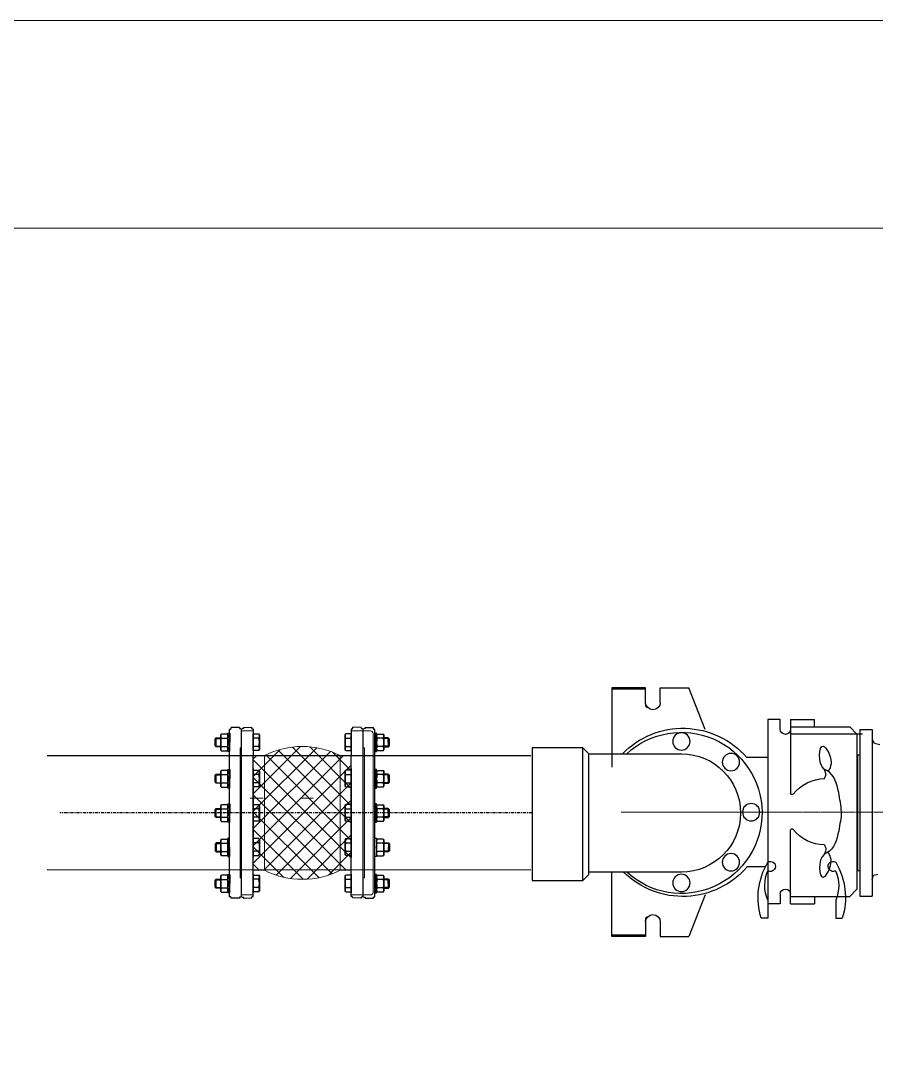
# Model space of a CAD drawing. Header units: millimetres. Extents: x -294625 to 2136527, y -251383 to 128331.
# Drawn here: x 2086315 to 2087139, y -30845 to -29851 of the extents above; entities that cross this region are included whole.
import ezdxf

# ---------------------------------------------------------------- set-up
doc = ezdxf.new("R2010")
doc.units = ezdxf.units.MM
doc.linetypes.add('CENTER', pattern=[3, 1.5, -0.5, 0.5, -0.5])
doc.linetypes.add('CONTINOUS', pattern=[0])
for name, color, linetype, lineweight in [('0-4', 250, 'Continuous', 5), ('01. CẤP NƯỚC LẠNH', 5, 'Continuous', 9), ('ICE-BP', 4, 'Continuous', 25), ('ICE-CENTER', 8, 'CENTER', 0), ('N2-PK-TB', 2, 'Continuous', 20), ('N4-OTHER1', 143, 'CONTINOUS', 15)]:
    doc.layers.add(name, color=color, linetype=linetype, lineweight=lineweight)
doc.layers.add('H-N-FITTING-35', color=2, linetype='Continuous')
doc.layers.add('ICE-CEN', color=8, linetype='CENTER')

# ---------------------------------------------------------------- blocks, each defined once
blk = doc.blocks.new('N-HOGGAMUA')
at = {"layer": 'N2-PK-TB'}
for points in [[(-316.6666666658712, -316.6666666670744), (316.6666666674428, -316.6666666670744), (316.6666666674428, 316.6666666662591), (-316.6666666658712, 316.6666666662591)], [(-249.9999999991851, -250.0000000004079), (250.0000000007567, -250.0000000004079), (250.0000000007567, 249.9999999995921), (-249.9999999992433, 249.9999999995921)]]:
    blk.add_lwpolyline(points, close=True, dxfattribs=at)
blk = doc.blocks.new('WPP')
at = {"layer": 'H-N-FITTING-35', "ltscale": 1000}
for p, q in [((137896.8782443639, -19577.26748959237, 5.101671538996662), (137898.4921038086, -19570.81205181396, 5.101671538996662)), ((138088.9275182732, -19567.58433292322, 5.101671538996662), (138090.5413777179, -19575.65363014633, 5.101671538996662)), ((137988.868232707, -19578.88134903627, 5.101671538996662), (137866.2149149163, -19578.8813490373, 5.101671538996662)), ((137866.2149149163, -19597.17175607625, 5.101671538996662), (137866.2149149163, -19578.8813490373, 5.101671538996662)), ((137890.4228065854, -19578.88134903708, 5.101671538996662), (137896.8782443639, -19577.26748959237, 5.101671538996662)), ((138111.521550498, -19578.88134903536, 5.101671538996662), (137988.868232707, -19578.88134903627, 5.101671538996662)), ((138090.5413777179, -19575.65363014633, 5.101671538996662), (138096.9968154964, -19578.8813490355, 5.101671538996662)), ((138111.521550498, -19597.17175607434, 5.101671538996662), (138111.521550498, -19578.88134903536, 5.101671538996662)), ((137876.263270942, -19601.47948257087, 5.101671538996662), (137865.504207978, -19611.8719649517, 5.101671538996662)), ((137988.868232707, -19597.17175607529, 5.101671538996662), (137866.2149149163, -19597.17175607625, 5.101671538996662)), ((138104.3554057812, -19601.47948256909, 5.101671538996662), (137876.263270942, -19601.47948257087, 5.101671538996662)), ((137903.8716352908, -19597.17175607597, 5.101671538996662), (137902.7957289943, -19597.17175607597, 5.101671538996662)), ((137903.8716352908, -19600.39947496518, 5.101671538996662), (137903.8716352908, -19597.17175607597, 5.101671538996662)), ((138073.8648301237, -19600.39947496387, 5.101671538996662), (137903.8716352908, -19600.39947496518, 5.101671538996662)), ((138111.521550498, -19597.17175607434, 5.101671538996662), (137988.868232707, -19597.17175607529, 5.101671538996662)), ((138073.8648301237, -19600.39947496387, 5.101671538996662), (138073.8648301237, -19597.17175607462, 5.101671538996662)), ((138074.9407364202, -19597.17175607462, 5.101671538996662), (138073.8648301237, -19597.17175607462, 5.101671538996662)), ((138104.3554057812, -19601.47948256909, 5.101671538996662), (138115.1144687454, -19611.87196494979, 5.101671538996662)), ((138104.8933589302, -19699.04440863681, 5.101671538996662), (138104.8933589293, -19593.27506370803, 5.101671538996662)), ((137865.5042079785, -19699.04440863858, 5.101671538996662), (137865.504207978, -19611.8719649517, 5.101671538996662)), ((138115.1144687461, -19699.04440863663, 5.101671538996662), (138115.1144687454, -19611.87196494979, 5.101671538996662)), ((137833.4701422413, -19632.67666385806, 5.101671538996662), (137833.4701422413, -19622.98222342605, 5.101671538996662)), ((137860.2974302864, -19632.67666385783, 5.101671538996662), (137833.4701422413, -19632.67666385806, 5.101671538996662)), ((137854.7451450145, -19699.04440863871, 5.101671538996662), (137854.7451450143, -19663.88204776289, 5.101671538996662)), ((137865.5042079785, -19663.8820477628, 5.101671538996662), (137854.7451450143, -19663.88204776289, 5.101671538996662)), ((138115.1144687459, -19663.88204776081, 5.101671538996662), (138125.8735317099, -19663.88204776072, 5.101671538996662)), ((138125.8735317104, -19699.04440863663, 5.101671538996662), (138125.8735317099, -19663.88204776072, 5.101671538996662)), ((137854.7451450145, -19699.04440863871, 5.101671538996662), (137963.0880681686, -19699.04440863786, 5.101671538996662)), ((138125.8735317104, -19699.04440863663, 5.101671538996662), (138017.5306085562, -19699.04440863749, 5.101671538996662)), ((137854.7451450147, -19714.44964369417, 5.101671538996662), (137854.745145015, -19732.60365795021, 5.101671538996662)), ((137868.7636200231, -19714.44964369411, 5.101671538996662), (137854.7451450147, -19714.44964369417, 5.101671538996662)), ((138111.8550567017, -19714.44964369222, 5.101671538996662), (138125.8735317104, -19714.44964369209, 5.101671538996662)), ((138125.8735317104, -19714.44964369209, 5.101671538996662), (138125.8735317104, -19732.60365794813, 5.101671538996662)), ((137860.2974302871, -19732.63646025938, 5.101671538996662), (137833.470142242, -19732.6364602596, 5.101671538996662)), ((137833.470142242, -19732.6364602596, 5.101671538996662), (137833.470142242, -19742.33090069157, 5.101671538996662)), ((138125.8735317104, -19732.60365794813, 5.101671538996662), (137854.745145015, -19732.60365795021, 5.101671538996662)), ((137867.8900383522, -19824.61452372225, 5.101671538996662), (137806.674869258, -19848.78224829961, 5.101671538996662)), ((138111.4602864941, -19824.61452372225, 5.101671538996662), (138172.6754555884, -19848.78224829961, 5.101671538996662)), ((137806.6748692582, -19890.89679818391, 5.101671538996662), (137806.674869258, -19848.78224829961, 5.101671538996662)), ((138172.6754555879, -19890.89679818391, 5.101671538996662), (138172.6754555884, -19848.78224829961, 5.101671538996662)), ((137828.1929951864, -19890.89679818381, 5.101671538996662), (137806.6748692582, -19890.89679818391, 5.101671538996662)), ((138151.1573296599, -19890.89679818381, 5.101671538996662), (138172.6754555879, -19890.89679818391, 5.101671538996662)), ((137806.6748692584, -19912.41492411209, 5.101671538996662), (137806.6748692589, -19962.09057880922, 5.101671538996662)), ((137828.1929951867, -19912.41492411199, 5.101671538996662), (137806.6748692584, -19912.41492411209, 5.101671538996662)), ((137808.4811742709, -19912.41492411209, 5.101671538996662), (137808.4811742711, -19962.09057880918, 5.101671538996662)), ((137829.9993001989, -19912.4149241119, 5.101671538996662), (137808.4811742709, -19912.41492411209, 5.101671538996662)), ((138149.3510246472, -19912.4149241119, 5.101671538996662), (138170.8691505757, -19912.41492411209, 5.101671538996662)), ((138151.1573296597, -19912.41492411199, 5.101671538996662), (138172.6754555879, -19912.41492411209, 5.101671538996662)), ((138170.8691505757, -19912.41492411209, 5.101671538996662), (138170.8691505753, -19962.09057880918, 5.101671538996662)), ((138172.6754555879, -19912.41492411209, 5.101671538996662), (138172.6754555875, -19962.09057880922, 5.101671538996662)), ((137806.6748692589, -19962.09057880922, 5.101671538996662), (137901.5030146344, -19962.09057880854, 5.101671538996662)), ((137808.4811742711, -19962.09057880918, 5.101671538996662), (137901.5030146344, -19962.09057880849, 5.101671538996662)), ((138170.8691505753, -19962.09057880918, 5.101671538996662), (138055.876644141, -19962.09057880827, 5.101671538996662)), ((138172.6754555875, -19962.09057880922, 5.101671538996662), (138075.612105544, -19962.09057880849, 5.101671538996662))]:
    blk.add_line(p, q, dxfattribs=at)
at = {"layer": 'H-N-FITTING-35', "ltscale": 1000, "elevation": 5.101671538995792}
for points in [[(137909.374536148, -19736.16575060251), (137909.374536148, -19763.71527233835)], [(138069.9757886983, -19732.60365794858), (138069.9757886983, -19763.71527233835)]]:
    blk.add_lwpolyline(points, dxfattribs=at)
at = {"layer": 'H-N-FITTING-35', "ltscale": 1000}
for centre in [(137989.6751624232, -19757.13304738411, 5.101671538996662), (137916.0371838799, -19786.84874105311, 5.101671538996662), (138063.3131409665, -19786.84874105311, 5.101671538996662), (137885.6154023509, -19859.76447954289, 5.101671538996662), (138093.7349224952, -19859.76447954289, 5.101671538996662)]:
    blk.add_circle(centre, 12.76562754309999, dxfattribs=at)
for centre, radius, start, end in [((137863.7331286313, -19720.73319406158, 5.101671538996662), 102.3283958900079, 59.3760068051856, 107.2021429008898), ((137881.6629324439, -19682.4047505295, 5.101671538996662), 54.1236296501386, 66.19523729751435, 113.2506128030971), ((137909.7470485244, -19636.51406109851, 5.101671538996662), 7.217094262054405, 149.8175367236602, 250.3002245007299), ((137910.1466898972, -19636.83525899399, 5.101671538996662), 7.066042897435682, 246.3683216880373, 36.05293138991403), ((138001.5928047278, -19647.81008382834, 5.101671538996662), 60.23174088852212, 181.2989311507004, 231.8861729917996), ((137979.0258719958, -19647.81008382852, 5.101671538996662), 60.23174088852212, 308.113827018379, 358.7010688492995), ((137868.7636200231, -19706.74702616633, 5.101671538996662), 7.702617527724527, 270, 90), ((137963.0880681686, -19696.89259604507, 5.101671538996662), 2.151812592822337, 270, 51.8861729917997), ((138017.5306085562, -19696.89259604466, 5.101671538996662), 2.151812592822337, 128.113827018379, 270), ((138111.8550567017, -19706.74702616451, 5.101671538996662), 7.702617527724527, 90, 270), ((137909.7470485251, -19728.79906301771, 5.101671538996662), 7.217094262054405, 109.6997754992701, 210.1824632763398), ((137910.1466898981, -19728.47786512223, 5.101671538996662), 7.066042897435682, 323.947068610086, 113.6316783119626), ((137863.7331286306, -19644.57993005562, 5.101671538996662), 102.3283958900079, 252.7978570991405, 300.6239931948144), ((137881.6629324439, -19682.90837358712, 5.101671538996662), 54.1236296501386, 246.7493871969029, 293.8047627024856), ((137988.5576796732, -19859.76447954289, 5.101671538996662), 118.6006671621937, 89.46013800716291, 222.775952313052), ((137988.5576796732, -19859.76447954289, 5.101671538996662), 118.6006671621937, 317.2238775557592, 89.46013800716291), ((137989.4061858577, -19857.71087513753, 5.101671538996662), 123.8007845188589, 130.2748624531986, 224.7620520992884), ((137989.4061858577, -19857.71087513753, 5.101671538996662), 123.8007845188589, 314.1331150621268, 49.39802250413911), ((137828.1929951867, -19901.65586114784, 5.101671538996662), 10.75906296411169, 270, 90), ((138151.1573296599, -19901.65586114784, 5.101671538996662), 10.75906296411169, 90, 270), ((137829.9993001989, -19901.65586114784, 5.101671538996662), 10.75906296411169, 270, 304.8512962602958), ((138149.3510246475, -19901.65586114784, 5.101671538996662), 10.75906296411169, 235.1487037397042, 270)]:
    blk.add_arc(centre, radius, start, end, dxfattribs=at)
for points in [[(137990.309338362, -19624.04665093347, 5.101671538996662), (137961.9724429788, -19628.35341297096, 5.101671538996662), (137929.7808656683, -19645.66914004587, 5.101671538996662), (137927.53394239, -19649.89072364122, 5.101671538996662), (137893.7877209515, -19650.961871718, 5.101671538996662), (137901.8557570218, -19643.9515692742, 5.101671538996662), (137925.6367394407, -19641.06717053235, 5.101671538996662), (137930.8318170346, -19643.78004556231, 5.101671538996662)], [(137990.309338362, -19624.04665093347, 5.101671538996662), (138018.6462337449, -19628.35341297059, 5.101671538996662), (138050.8378110554, -19645.66914004488, 5.101671538996662), (138053.0847343341, -19649.89072364023, 5.101671538996662), (138086.8309557722, -19650.9618717165, 5.101671538996662), (138078.7629197021, -19643.95156927285, 5.101671538996662), (138054.9819372832, -19641.06717053127, 5.101671538996662), (138049.7868596893, -19643.78004556139, 5.101671538996662)], [(137941.3765414467, -19649.1754580955, 5.101671538996662), (137936.5019413561, -19647.37854302171, 5.101671538996662), (137927.53394239, -19649.89072364122, 5.101671538996662)], [(138039.2421352773, -19649.17545809473, 5.101671538996662), (138044.1167353678, -19647.37854302088, 5.101671538996662), (138053.0847343341, -19649.89072364023, 5.101671538996662)]]:
    blk.add_spline(points, degree=3, dxfattribs=at)
at = {"layer": 'ICE-BP', "ltscale": 1000}
for p, q in [((137901.5030146337, -19859.76913900491, 5.101671538996662), (137901.5030146346, -19995.95842550977, 5.101671538996662)), ((138075.6121055442, -19995.95842550864, 5.101671538996662), (138075.6121055433, -19859.56036376228, 5.101671538996662)), ((137889.0327874392, -20004.84315494281, 5.101671538998995), (137897.9175168725, -19995.95842550977, 5.101671538998995)), ((137897.9175168725, -19995.95842550977, 5.101671538998995), (138075.6121055442, -19995.95842550864, 5.101671538998995)), ((138075.6121055442, -19995.95842550864, 5.101671538998995), (138084.4968349778, -20004.84315494154, 5.101671538998995)), ((137889.0327874392, -20004.84315494281, 5.101671538998995), (138084.4968349778, -20004.84315494154, 5.101671538998995)), ((137889.0327874394, -20079.47488218531, 5.101671538998995), (137889.0327874392, -20004.84315494281, 5.101671538998995)), ((138084.4968349778, -20004.84315494154, 5.101671538998995), (138084.4968349782, -20079.47488218409, 5.101671538998995)), ((138084.4968349782, -20079.47488218409, 5.101671538998995), (137889.0327874394, -20079.47488218531, 5.101671538998995)), ((137904.5575600856, -20081.31103877045, 5.101671538998651), (137904.5860417234, -20793.38504935915, 5.101671538970926)), ((138072.5575600856, -20081.31103877045, 5.101671538998651), (138072.5860437867, -20793.41022166381, 5.101671538970924))]:
    blk.add_line(p, q, dxfattribs=at)
blk.add_arc((137988.5576796732, -19859.76447954289, 5.101671538996662), 87.05466516408475, 0.1343406795807276, 180.0030666644117, dxfattribs=at)
at = {"layer": 'ICE-CEN', "ltscale": 3}
blk.add_line((137988.5575600883, -20079.47488218467, 5.101671538996317), (137988.6346818327, -20774.6518731673, 5.101671538993015), dxfattribs=at)
at = {"layer": 'ICE-CENTER', "color": 8}
blk.add_line((137989.6751624232, -19948.32940109535, 5.101671538996662), (137989.6751624232, -18678.53364438631, 5.101671538996662), dxfattribs=at)
blk = doc.blocks.new('ExpSin8')
h = blk.add_hatch()
h.set_pattern_fill('ANSI37', color=8, scale=198, angle=-1.272221872585407e-14, style=0)
h.set_pattern_definition([(44.99999999999999, (2.640000000001227, -165), (-17.50089283436705, 17.50089283436706), []), (135, (2.640000000001227, -165), (-17.50089283436706, -17.50089283436705), [])])
h.paths.add_polyline_path([(201.1600000000017, 115.3335341203565, 0.2403685120750965), (48.84000000000106, 115.3335341203565), (48.84000000000014, -115.3335341203565, 0.2403685120750964), (201.1600000000008, -115.3335341203565)])
h.paths.add_polyline_path([(26.39999999999963, -115.3335341203565), (48.84000000000015, -115.3335341203565), (48.84000000000106, 115.3335341203565), (26.40000000000056, 115.3335341203565)])
h.paths.add_polyline_path([(201.1600000000016, 115.3335341203565), (201.1600000000007, -115.3335341203565), (223.6000000000003, -115.3335341203565), (223.6000000000012, 115.3335341203565)])
for points in [[(2.640000000001227, -165), (26.40000000000054, -165), (26.40000000000056, 165), (2.640000000001247, 165)], [(247.3600000000015, -165), (223.6000000000013, -165), (223.6000000000013, 165), (247.3600000000015, 165)], [(2.640000000001245, 131), (9.175158733904648e-13, 131), (-8.021171617536571e-15, -131), (2.640000000000319, -131)], [(247.3600000000015, 131), (250.0000000000009, 131), (250, -131), (247.3600000000006, -131)]]:
    blk.add_lwpolyline(points, close=True)
at = {"color": 8}
for points in [[(26.40000000000055, 115.3335341203565), (48.84000000000106, 115.3335341203565), (48.84000000000014, -115.3335341203565), (26.39999999999963, -115.3335341203565)], [(223.6000000000013, 115.3335341203565), (201.1600000000017, 115.3335341203565), (201.1600000000008, -115.3335341203565), (223.6000000000004, -115.3335341203565)]]:
    blk.add_lwpolyline(points, close=True, dxfattribs=at)
for centre, start, end in [((125.0000000000009, -33.9366456874268), 62.96860828674399, 117.031391713256), ((125, 33.93664568742678), 242.968608286744, 297.031391713256)]:
    blk.add_arc(centre, 167.5766456874225, start, end)
blk = doc.blocks.new('NUT')
at = {"linetype": 'Continuous'}
for p, q in [((-14.70091237503925, 12.07607484380605), (-13.10062706212034, 13)), ((-14.70091237503925, 0.9239251561939454), (-13.10062706212034, 0)), ((-7.50555349946535, 1.106895198335224), (-7.505553499465123, 11.89310480166478)), ((7.505553499465123, 1.106895198335224), (7.505553499465123, 11.89310480166478)), ((14.70091237503925, 12.07607484380605), (13.10062706212034, 13)), ((14.70091237503925, 0.9239251561939454), (13.10062706212034, 0))]:
    blk.add_line(p, q, dxfattribs=at)
blk.add_lwpolyline([(-16.5, 16), (-16.5, 13), (16.5, 13), (16.5, 16)], close=True)
for points in [[(-15, 1.106895198335224), (-15, 11.89310480166478)], [(-13.10062706212034, 13), (13.10062706212034, 13)], [(-13.10062706212034, 0), (13.10062706212034, 0)], [(13.10062706212034, 0), (-13.10062706212011, 0)], [(15, 11.89310480166478), (15, 1.106895198335224)]]:
    blk.add_lwpolyline(points, dxfattribs=at)
for centre, radius, start, end in [((-11.25277674973267, 6.103728749386619), 6.896271250613385, 57.08669084495057, 122.9133091550494), ((-11.25277674973267, 6.896271250613381), 6.896271250613385, 237.0866908449506, 302.9133091550494), ((0, -13), 26, 73.22134511903967, 106.7786548809604), ((0, 26), 26, 253.2213451190396, 286.7786548809603), ((11.25277674973267, 6.103728749386619), 6.896271250613385, 57.08669084495057, 122.9133091550494), ((11.25277674973267, 6.896271250613381), 6.896271250613385, 237.0866908449506, 302.9133091550494)]:
    blk.add_arc(centre, radius, start, end, dxfattribs=at)

msp = doc.modelspace()

# ---------------------------------------------------------------- linework, layer by layer
at = {"layer": '0-4'}
for p, q in [((2086548.495203256, -30600.55665619491, -0.491480150642982), (2086535.851525095, -30600.55665619491, -0.491480150642982)), ((2086596.812363136, -30600.55665619491, -0.491480150642982), (2086584.168684975, -30600.55665619491, -0.491480150642982))]:
    msp.add_line(p, q, dxfattribs=at)
at = {"layer": '01. CẤP NƯỚC LẠNH', "elevation": -0.491480150642982}
msp.add_lwpolyline([(2086644.822551761, -30693.61115982832), (2086644.822551761, -30535.55585102277), (2086652.006883892, -30535.55585101602, -0.414213562373095), (2086654.401661321, -30537.95062842179), (2086654.401661369, -30691.2163824102, -0.414213562373095), (2086652.00688412, -30693.61115982087)], format="xyb", close=True, dxfattribs=at)
at = {"layer": 'H-N-FITTING-35', "ltscale": 1000}
for p, q in [((2086539.022156772, -30537.60111648758), (2086538.978046078, -30555.37971394841)), ((2086544.4481907, -30538.58383519464), (2086544.943812026, -30539.4472165092)), ((2086544.943812026, -30539.4472165092), (2086544.908789132, -30553.56302105618)), ((2086544.908789132, -30553.56302105618), (2086544.943812026, -30539.4472165092)), ((2086627.973622399, -30538.58383519464), (2086627.478001073, -30539.4472165092)), ((2086627.478001073, -30539.4472165092), (2086627.513023968, -30553.56302105618)), ((2086627.513023968, -30553.56302105618), (2086627.478001073, -30539.4472165092)), ((2086633.399656327, -30537.60111648758), (2086633.443767021, -30555.37971394841)), ((2086544.319933326, -30550.54722146346), (2086538.990068844, -30550.5339974722)), ((2086544.339998488, -30542.46005695529), (2086539.010134006, -30542.44683296379)), ((2086628.081814611, -30542.46005695529), (2086633.411679093, -30542.44683296379)), ((2086628.101879773, -30550.54722146346), (2086633.431744255, -30550.5339974722)), ((2086544.408889643, -30554.42393237195), (2086544.908789132, -30553.56302105618)), ((2086628.012923456, -30554.42393237195), (2086627.513023968, -30553.56302105618)), ((2086539.022156772, -30572.64328861568), (2086538.978046078, -30590.42188607651)), ((2086539.000101425, -30571.70358177397, -0.7140397586749911), (2086539.000101425, -30657.46187530953, -0.7140397586749911)), ((2086544.339998488, -30577.50222908339), (2086539.010134006, -30577.48900509189)), ((2086544.4481907, -30573.62600732275), (2086544.943812026, -30574.4893886373)), ((2086544.943812026, -30574.4893886373), (2086544.908789132, -30588.60519318405)), ((2086544.908789132, -30588.60519318405), (2086544.943812026, -30574.4893886373)), ((2086627.973622399, -30573.62600732275), (2086627.478001073, -30574.4893886373)), ((2086627.478001073, -30574.4893886373), (2086627.513023968, -30588.60519318405)), ((2086627.513023968, -30588.60519318405), (2086627.478001073, -30574.4893886373)), ((2086628.081814611, -30577.50222908339), (2086633.411679093, -30577.48900509189)), ((2086633.399656327, -30572.64328861568), (2086633.443767021, -30590.42188607651)), ((2086633.421711674, -30571.70358177397, -0.7140397586749911), (2086633.421711674, -30657.46187530953, -0.7140397586749911)), ((2086544.319933326, -30585.5893935918), (2086538.990068844, -30585.5761696003)), ((2086544.408889643, -30589.46610449982), (2086544.908789132, -30588.60519318405)), ((2086628.012923456, -30589.46610449982), (2086627.513023968, -30588.60519318405)), ((2086628.101879773, -30585.5893935918), (2086633.431744255, -30585.5761696003)), ((2086539.022156772, -30605.69596957817), (2086538.978046078, -30623.47456703923)), ((2086544.339998488, -30610.55491004587), (2086539.010134006, -30610.54168605461)), ((2086544.4481907, -30606.67868828523), (2086544.943812026, -30607.54206959979)), ((2086544.943812026, -30607.54206959979), (2086544.908789132, -30621.65787414677)), ((2086544.908789132, -30621.65787414677), (2086544.943812026, -30607.54206959979)), ((2086627.973622399, -30606.67868828523), (2086627.478001073, -30607.54206959979)), ((2086627.478001073, -30607.54206959979), (2086627.513023968, -30621.65787414677)), ((2086627.513023968, -30621.65787414677), (2086627.478001073, -30607.54206959979)), ((2086628.081814611, -30610.55491004587), (2086633.411679093, -30610.54168605461)), ((2086633.399656327, -30605.69596957817), (2086633.443767021, -30623.47456703923)), ((2086544.319933326, -30618.64207455429), (2086538.990068844, -30618.62885056279)), ((2086628.101879773, -30618.64207455429), (2086633.431744255, -30618.62885056279)), ((2086544.408889643, -30622.51878546254), (2086544.908789132, -30621.65787414677)), ((2086628.012923456, -30622.51878546254), (2086627.513023968, -30621.65787414677)), ((2086539.026802538, -30656.3719884365), (2086538.98071892, -30638.5933959799)), ((2086544.411668516, -30639.54857487959), (2086544.911663539, -30640.40943071555)), ((2086544.94825289, -30654.5252312888), (2086544.911663539, -30640.40943071555)), ((2086544.911663539, -30640.40943071555), (2086544.94825289, -30654.5252312888)), ((2086627.473560209, -30654.5252312888), (2086627.510149561, -30640.40943071555)), ((2086627.510149561, -30640.40943071555), (2086627.473560209, -30654.5252312888)), ((2086628.010144583, -30639.54857487959), (2086627.510149561, -30640.40943071555)), ((2086633.395010561, -30656.3719884365), (2086633.441094179, -30638.5933959799)), ((2086544.323142406, -30643.42529563565), (2086538.993279424, -30643.43911109219)), ((2086628.098670694, -30643.42529563565), (2086633.428533675, -30643.43911109219)), ((2086544.344105016, -30651.51245786744), (2086539.014242034, -30651.52627332398)), ((2086544.452727379, -30655.38866759819), (2086544.94825289, -30654.5252312888)), ((2086627.969085721, -30655.38866759819), (2086627.473560209, -30654.5252312888)), ((2086628.077708084, -30651.51245786744), (2086633.407571065, -30651.52627332398)), ((2086515.034744304, -30677.29329146171), (2086516.215699669, -30677.29329146125)), ((2086539.022156772, -30673.69705610519), (2086538.978046078, -30691.47565356601)), ((2086544.339998488, -30678.55599657289), (2086539.010134006, -30678.54277258139)), ((2086544.4481907, -30674.67977481225), (2086544.943812026, -30675.54315612681)), ((2086544.943812026, -30675.54315612681), (2086544.908789132, -30689.65896067378)), ((2086544.908789132, -30689.65896067378), (2086544.943812026, -30675.54315612681)), ((2086627.973622399, -30674.67977481225), (2086627.478001073, -30675.54315612681)), ((2086627.478001073, -30675.54315612681), (2086627.513023968, -30689.65896067378)), ((2086627.513023968, -30689.65896067378), (2086627.478001073, -30675.54315612681)), ((2086628.081814611, -30678.55599657289), (2086633.411679093, -30678.54277258139)), ((2086633.399656327, -30673.69705610519), (2086633.443767021, -30691.47565356601)), ((2086657.387068796, -30677.29329146171), (2086656.206113431, -30677.29329146125)), ((2086544.319933326, -30686.6431610813), (2086538.990068844, -30686.62993708981)), ((2086544.408889643, -30690.51987198956), (2086544.908789132, -30689.65896067378)), ((2086628.012923456, -30690.51987198956), (2086627.513023968, -30689.65896067378)), ((2086628.101879773, -30686.6431610813), (2086633.431744255, -30686.62993708981))]:
    msp.add_line(p, q, dxfattribs=at)
at = {"layer": 'H-N-FITTING-35', "ltscale": 1000, "elevation": -0.491480150642982}
for points in [[(2086516.20929573, -30695.44259558787), (2086516.20929573, -30534.09173934028)], [(2086516.20929573, -30534.09173934028), (2086516.20929573, -30534.09173934028)], [(2086516.20929573, -30534.09173934028), (2086516.20929573, -30534.09173934028)], [(2086516.20929573, -30534.09173934028), (2086517.144663012, -30534.09173934028)], [(2086517.144663012, -30534.09173934028), (2086517.144663012, -30533.15637205757)], [(2086517.144663012, -30533.15637205757), (2086517.144663012, -30533.15637205757)], [(2086517.144663012, -30533.15637205757), (2086517.144663012, -30533.15637205757)], [(2086517.144663012, -30533.15637205757), (2086517.144663012, -30533.15637205757)], [(2086517.144663012, -30533.15637205757), (2086517.612346654, -30533.15637205757)], [(2086517.612346654, -30533.15637205757), (2086517.612346654, -30532.22100477509)], [(2086525.728526773, -30532.22100477509), (2086517.612346654, -30532.22100477509)], [(2086525.728526773, -30532.22100477509), (2086517.612346654, -30532.22100477509)], [(2086525.728526773, -30532.22100477509), (2086517.612346654, -30532.22100477509)], [(2086525.728526773, -30532.22100477509), (2086525.728526773, -30532.22100477509)], [(2086525.728526773, -30532.22100477509), (2086525.728526773, -30532.22100477509)], [(2086525.728526773, -30532.22100477509), (2086525.728526773, -30533.15637205757)], [(2086525.728526773, -30533.15637205757), (2086526.663894056, -30533.15637205757)], [(2086526.663894056, -30533.15637205757), (2086526.663894056, -30533.15637205757)], [(2086526.663894056, -30533.15637205757), (2086526.663894056, -30533.15637205757)], [(2086526.663894056, -30533.15637205757), (2086526.663894056, -30533.15637205757)], [(2086526.663894056, -30533.15637205757), (2086527.599261338, -30534.09173934028)], [(2086528.534628621, -30533.15637205757), (2086527.599261338, -30534.09173934028)], [(2086527.599261338, -30534.09173934028), (2086527.599261338, -30534.09173934028)], [(2086527.599261338, -30534.09173934028), (2086527.599261338, -30534.09173934028)], [(2086527.599261338, -30695.44259558787), (2086527.599261338, -30534.09173934028)], [(2086529.469995904, -30533.15637205757), (2086528.534628621, -30533.15637205757)], [(2086528.534628621, -30533.15637205757), (2086528.534628621, -30533.15637205757)], [(2086528.534628621, -30533.15637205757), (2086528.534628621, -30533.15637205757)], [(2086528.534628621, -30533.15637205757), (2086528.534628621, -30533.15637205757)], [(2086529.469995904, -30532.22100477509), (2086537.595746048, -30531.95293111895)], [(2086529.469995904, -30532.22100477509), (2086537.595746048, -30531.95293111895)], [(2086529.469995904, -30532.22100477509), (2086537.595746048, -30531.95293111895)], [(2086529.469995904, -30532.22100477509), (2086529.469995904, -30532.22100477509)], [(2086529.469995904, -30532.22100477509), (2086529.469995904, -30532.22100477509)], [(2086529.469995904, -30532.22100477509), (2086529.469995904, -30533.15637205757)], [(2086537.595746048, -30532.88829840143), (2086537.595746048, -30531.95293111895)], [(2086538.063429689, -30532.88829840143), (2086537.595746048, -30532.88829840143)], [(2086538.063429689, -30533.82366568391), (2086538.063429689, -30532.88829840143)], [(2086538.063429689, -30532.88829840143), (2086538.063429689, -30532.88829840143)], [(2086538.063429689, -30532.88829840143), (2086538.063429689, -30532.88829840143)], [(2086538.063429689, -30532.88829840143), (2086538.063429689, -30532.88829840143)], [(2086538.998796972, -30533.82366568391), (2086538.063429689, -30533.82366568391)], [(2086538.998796972, -30533.82366568391), (2086538.998796972, -30533.82366568391)], [(2086538.998796972, -30533.82366568391), (2086538.998796972, -30533.82366568391)], [(2086538.998796972, -30533.82366568391), (2086538.998796972, -30560.01394959661)], [(2086538.998796972, -30533.82366568391), (2086538.998796972, -30560.01394959661)], [(2086538.998796972, -30533.82366568391), (2086538.998796972, -30560.01394959661)], [(2086633.423016128, -30533.82366568391), (2086633.423016128, -30533.82366568391)], [(2086633.423016128, -30533.82366568391), (2086633.423016128, -30533.82366568391)], [(2086633.423016128, -30533.82366568391), (2086634.35838341, -30533.82366568391)], [(2086633.423016128, -30533.82366568391), (2086633.423016128, -30560.01394959661)], [(2086633.423016128, -30533.82366568391), (2086633.423016128, -30560.01394959661)], [(2086633.423016128, -30533.82366568391), (2086633.423016128, -30560.01394959661)], [(2086634.35838341, -30533.82366568391), (2086634.35838341, -30532.88829840143)], [(2086634.35838341, -30532.88829840143), (2086634.35838341, -30532.88829840143)], [(2086634.35838341, -30532.88829840143), (2086634.35838341, -30532.88829840143)], [(2086634.35838341, -30532.88829840143), (2086634.35838341, -30532.88829840143)], [(2086634.35838341, -30532.88829840143), (2086634.826067052, -30532.88829840143)], [(2086634.826067052, -30532.88829840143), (2086634.826067052, -30531.95293111895)], [(2086642.951817196, -30532.22100477509), (2086634.826067052, -30531.95293111895)], [(2086642.951817196, -30532.22100477509), (2086634.826067052, -30531.95293111895)], [(2086642.951817196, -30532.22100477509), (2086634.826067052, -30531.95293111895)], [(2086642.951817196, -30532.22100477509), (2086642.951817196, -30532.22100477509)], [(2086642.951817196, -30532.22100477509), (2086642.951817196, -30532.22100477509)], [(2086642.951817196, -30532.22100477509), (2086642.951817196, -30533.15637205757)], [(2086642.951817196, -30533.15637205757), (2086643.887184478, -30533.15637205757)], [(2086643.887184478, -30533.15637205757), (2086643.887184478, -30533.15637205757)], [(2086643.887184478, -30533.15637205757), (2086643.887184478, -30533.15637205757)], [(2086643.887184478, -30533.15637205757), (2086643.887184478, -30533.15637205757)], [(2086643.887184478, -30533.15637205757), (2086644.822551761, -30534.09173934028)], [(2086645.757919043, -30533.15637205757), (2086644.822551761, -30534.09173934028)], [(2086644.822551761, -30534.09173934028), (2086644.822551761, -30534.09173934028)], [(2086644.822551761, -30695.44259558787), (2086644.822551761, -30534.09173934028)], [(2086644.822551761, -30695.44259558787), (2086644.822551761, -30534.09173934028)], [(2086644.822551761, -30695.44259558787), (2086644.822551761, -30534.09173934028)], [(2086644.822551761, -30534.09173934028), (2086644.822551761, -30534.09173934028)], [(2086644.822551761, -30695.44259558787), (2086644.822551761, -30534.09173934028)], [(2086644.822551761, -30695.44259558787), (2086644.822551761, -30534.09173934028)], [(2086644.822551761, -30695.44259558787), (2086644.822551761, -30534.09173934028)], [(2086646.693286326, -30533.15637205757), (2086645.757919043, -30533.15637205757)], [(2086645.757919043, -30533.15637205757), (2086645.757919043, -30533.15637205757)], [(2086645.757919043, -30533.15637205757), (2086645.757919043, -30533.15637205757)], [(2086645.757919043, -30533.15637205757), (2086645.757919043, -30533.15637205757)], [(2086646.693286326, -30532.22100477509), (2086654.809466446, -30532.22100477509)], [(2086646.693286326, -30532.22100477509), (2086654.809466446, -30532.22100477509)], [(2086646.693286326, -30532.22100477509), (2086654.809466446, -30532.22100477509)], [(2086646.693286326, -30532.22100477509), (2086646.693286326, -30532.22100477509)], [(2086646.693286326, -30532.22100477509), (2086646.693286326, -30532.22100477509)], [(2086646.693286326, -30532.22100477509), (2086646.693286326, -30533.15637205757)], [(2086654.809466446, -30533.15637205757), (2086654.809466446, -30532.22100477509)], [(2086655.277150087, -30533.15637205757), (2086654.809466446, -30533.15637205757)], [(2086655.277150087, -30534.09173934028), (2086655.277150087, -30533.15637205757)], [(2086655.277150087, -30533.15637205757), (2086655.277150087, -30533.15637205757)], [(2086655.277150087, -30533.15637205757), (2086655.277150087, -30533.15637205757)], [(2086655.277150087, -30533.15637205757), (2086655.277150087, -30533.15637205757)], [(2086656.21251737, -30534.09173934028), (2086655.277150087, -30534.09173934028)], [(2086656.212517369, -30695.44259558787), (2086656.212517369, -30534.09173934028)], [(2086656.21251737, -30534.09173934028), (2086656.21251737, -30534.09173934028)], [(2086656.21251737, -30534.09173934028), (2086656.21251737, -30534.09173934028)], [(2086538.998796972, -30695.17452193174), (2086538.998796972, -30560.01394959661)], [(2086633.423016128, -30695.17452193174), (2086633.423016128, -30560.01394959661)], [(2086516.20929573, -30695.44259558787), (2086516.20929573, -30667.84926075145)], [(2086538.998796972, -30695.17452193174), (2086538.998796972, -30667.58118709532)], [(2086538.998796972, -30695.17452193174), (2086538.998796972, -30667.58118709532)], [(2086633.423016128, -30695.17452193174), (2086633.423016128, -30667.58118709532)], [(2086633.423016128, -30695.17452193174), (2086633.423016128, -30667.58118709532)], [(2086656.212517369, -30695.44259558787), (2086656.212517369, -30667.84926075145)], [(2086517.144663012, -30695.44259558787), (2086516.20929573, -30695.44259558787)], [(2086516.20929573, -30695.44259558787), (2086516.20929573, -30695.44259558787)], [(2086517.144663012, -30695.91027922934), (2086517.144663012, -30695.44259558787)], [(2086517.612346654, -30695.91027922934), (2086517.144663012, -30695.91027922934)], [(2086517.144663012, -30695.91027922934), (2086517.144663012, -30695.91027922934)], [(2086517.144663012, -30695.91027922934), (2086517.144663012, -30695.91027922934)], [(2086517.144663012, -30695.91027922934), (2086517.144663012, -30695.91027922934)], [(2086517.612346654, -30696.84564651182), (2086517.612346654, -30695.91027922934)], [(2086525.728526773, -30696.84564651182), (2086517.612346654, -30696.84564651182)], [(2086525.728526773, -30696.84564651182), (2086517.612346654, -30696.84564651182)], [(2086525.728526773, -30696.84564651182), (2086517.612346654, -30696.84564651182)], [(2086517.612346654, -30696.84564651182), (2086517.612346654, -30696.84564651182)], [(2086525.728526773, -30696.84564651182), (2086525.260843132, -30696.84564651182)], [(2086526.663894056, -30695.91027922934), (2086525.728526773, -30695.91027922934)], [(2086525.728526773, -30695.91027922934), (2086525.728526773, -30695.91027922934)], [(2086525.728526773, -30695.91027922934), (2086525.728526773, -30696.84564651182)], [(2086525.728526773, -30696.84564651182), (2086525.728526773, -30696.84564651182)], [(2086527.599261338, -30695.44259558787), (2086526.663894056, -30695.91027922934)], [(2086526.663894056, -30695.91027922934), (2086526.663894056, -30695.91027922934)], [(2086526.663894056, -30695.91027922934), (2086526.663894056, -30695.91027922934)], [(2086527.599261338, -30695.44259558787), (2086527.599261338, -30695.44259558787)], [(2086527.599261338, -30695.44259558787), (2086527.599261338, -30695.44259558787)], [(2086527.599261338, -30695.44259558787), (2086527.599261338, -30695.44259558787)], [(2086527.599261338, -30695.44259558787), (2086527.599261338, -30695.44259558787)], [(2086527.599261338, -30695.44259558787), (2086528.534628621, -30695.91027922934)], [(2086528.534628621, -30695.91027922934), (2086528.534628621, -30695.91027922934)], [(2086528.534628621, -30695.91027922934), (2086528.534628621, -30695.91027922934)], [(2086528.534628621, -30695.91027922934), (2086529.469995904, -30695.91027922934)], [(2086529.469995904, -30695.91027922934), (2086529.469995904, -30695.91027922934)], [(2086529.469995904, -30695.91027922934), (2086529.469995904, -30696.84564651182)], [(2086529.469995904, -30696.84564651182), (2086537.595746048, -30696.57757285569)], [(2086529.469995904, -30696.84564651182), (2086537.595746048, -30696.57757285569)], [(2086529.469995904, -30696.84564651182), (2086537.595746048, -30696.57757285569)], [(2086529.469995904, -30696.84564651182), (2086529.469995904, -30696.84564651182)], [(2086529.469995904, -30696.84564651182), (2086529.937679545, -30696.84564651182)], [(2086537.595746048, -30696.57757285569), (2086537.595746048, -30695.64220557298)], [(2086537.595746048, -30695.64220557298), (2086538.063429689, -30695.64220557298)], [(2086537.595746048, -30696.57757285569), (2086537.595746048, -30696.57757285569)], [(2086538.063429689, -30695.64220557298), (2086538.063429689, -30695.17452193174)], [(2086538.063429689, -30695.17452193174), (2086538.998796972, -30695.17452193174)], [(2086538.063429689, -30695.64220557298), (2086538.063429689, -30695.64220557298)], [(2086538.063429689, -30695.64220557298), (2086538.063429689, -30695.64220557298)], [(2086538.063429689, -30695.64220557298), (2086538.063429689, -30695.64220557298)], [(2086538.998796972, -30695.17452193174), (2086538.998796972, -30695.17452193174)], [(2086634.35838341, -30695.17452193174), (2086633.423016128, -30695.17452193174)], [(2086633.423016128, -30695.17452193174), (2086633.423016128, -30695.17452193174)], [(2086634.35838341, -30695.64220557298), (2086634.35838341, -30695.17452193174)], [(2086634.826067052, -30695.64220557298), (2086634.35838341, -30695.64220557298)], [(2086634.35838341, -30695.64220557298), (2086634.35838341, -30695.64220557298)], [(2086634.35838341, -30695.64220557298), (2086634.35838341, -30695.64220557298)], [(2086634.35838341, -30695.64220557298), (2086634.35838341, -30695.64220557298)], [(2086634.826067052, -30696.57757285569), (2086634.826067052, -30695.64220557298)], [(2086642.951817196, -30696.84564651182), (2086634.826067052, -30696.57757285569)], [(2086642.951817196, -30696.84564651182), (2086634.826067052, -30696.57757285569)], [(2086642.951817196, -30696.84564651182), (2086634.826067052, -30696.57757285569)], [(2086634.826067052, -30696.57757285569), (2086634.826067052, -30696.57757285569)], [(2086642.951817196, -30696.84564651182), (2086642.484133554, -30696.84564651182)], [(2086643.887184478, -30695.91027922934), (2086642.951817196, -30695.91027922934)], [(2086642.951817196, -30695.91027922934), (2086642.951817196, -30695.91027922934)], [(2086642.951817196, -30695.91027922934), (2086642.951817196, -30696.84564651182)], [(2086642.951817196, -30696.84564651182), (2086642.951817196, -30696.84564651182)], [(2086644.822551761, -30695.44259558787), (2086643.887184478, -30695.91027922934)], [(2086643.887184478, -30695.91027922934), (2086643.887184478, -30695.91027922934)], [(2086643.887184478, -30695.91027922934), (2086643.887184478, -30695.91027922934)], [(2086644.822551761, -30695.44259558787), (2086644.822551761, -30695.44259558787)], [(2086644.822551761, -30695.44259558787), (2086644.822551761, -30695.44259558787)], [(2086644.822551761, -30695.44259558787), (2086645.757919043, -30695.91027922934)], [(2086644.822551761, -30695.44259558787), (2086644.822551761, -30695.44259558787)], [(2086644.822551761, -30695.44259558787), (2086644.822551761, -30695.44259558787)], [(2086645.757919043, -30695.91027922934), (2086645.757919043, -30695.91027922934)], [(2086645.757919043, -30695.91027922934), (2086645.757919043, -30695.91027922934)], [(2086645.757919043, -30695.91027922934), (2086646.693286326, -30695.91027922934)], [(2086646.693286326, -30695.91027922934), (2086646.693286326, -30695.91027922934)], [(2086646.693286326, -30695.91027922934), (2086646.693286326, -30696.84564651182)], [(2086646.693286326, -30696.84564651182), (2086654.809466445, -30696.84564651182)], [(2086646.693286326, -30696.84564651182), (2086654.809466445, -30696.84564651182)], [(2086646.693286326, -30696.84564651182), (2086654.809466445, -30696.84564651182)], [(2086646.693286326, -30696.84564651182), (2086646.693286326, -30696.84564651182)], [(2086646.693286326, -30696.84564651182), (2086647.160969967, -30696.84564651182)], [(2086654.809466445, -30696.84564651182), (2086654.809466445, -30695.91027922934)], [(2086654.809466445, -30695.91027922934), (2086655.277150087, -30695.91027922934)], [(2086654.809466445, -30696.84564651182), (2086654.809466445, -30696.84564651182)], [(2086655.277150087, -30695.91027922934), (2086655.277150087, -30695.44259558787)], [(2086655.277150087, -30695.44259558787), (2086656.212517369, -30695.44259558787)], [(2086655.277150087, -30695.91027922934), (2086655.277150087, -30695.91027922934)], [(2086655.277150087, -30695.91027922934), (2086655.277150087, -30695.91027922934)], [(2086655.277150087, -30695.91027922934), (2086655.277150087, -30695.91027922934)], [(2086656.212517369, -30695.44259558787), (2086656.212517369, -30695.44259558787)]]:
    msp.add_lwpolyline(points, dxfattribs=at)
at = {"layer": 'H-N-FITTING-35', "ltscale": 1000}
for points in [[(2086538.98005111, -30554.57159588189), (2086539.02015174, -30538.40923455387)], [(2086539.02015174, -30538.40923455387), (2086544.350016223, -30538.42245854536)], [(2086633.401661359, -30538.40923455387), (2086628.071796877, -30538.42245854536)], [(2086633.44176199, -30554.57159588189), (2086633.401661359, -30538.40923455387)], [(2086503.274931651, -30550.9604238412), (2086503.296318654, -30542.34049779951)], [(2086503.276268339, -30550.42167846352), (2086507.58623136, -30550.43237196497)], [(2086503.294981967, -30542.87924317719), (2086507.604944987, -30542.88993667864)], [(2086669.126831132, -30542.87924317719), (2086664.816868112, -30542.88993667864)], [(2086669.14554476, -30550.42167846352), (2086664.835581739, -30550.43237196497)], [(2086669.146881448, -30550.9604238412), (2086669.125494445, -30542.34049779951)], [(2086544.309915591, -30554.58481987362), (2086538.98005111, -30554.57159588189)], [(2086628.111897508, -30554.58481987362), (2086633.44176199, -30554.57159588189)], [(2086503.274931651, -30586.0025959693), (2086503.296318654, -30577.38266992761)], [(2086503.294981967, -30577.92141530529), (2086507.604944987, -30577.93210880674)], [(2086538.98005111, -30589.61376801023), (2086539.02015174, -30573.4514066822)], [(2086539.02015174, -30573.4514066822), (2086544.350016223, -30573.46463067346)], [(2086633.401661359, -30573.4514066822), (2086628.071796877, -30573.46463067346)], [(2086633.44176199, -30589.61376801023), (2086633.401661359, -30573.4514066822)], [(2086669.126831132, -30577.92141530529), (2086664.816868112, -30577.93210880674)], [(2086669.146881448, -30586.0025959693), (2086669.125494445, -30577.38266992761)], [(2086503.276268339, -30585.46385059162), (2086507.58623136, -30585.4745440933)], [(2086544.309915591, -30589.62699200149), (2086538.98005111, -30589.61376801023)], [(2086628.111897508, -30589.62699200149), (2086633.44176199, -30589.61376801023)], [(2086669.14554476, -30585.46385059162), (2086664.835581739, -30585.4745440933)], [(2086503.274931651, -30619.05527693202), (2086503.296318654, -30610.4353508901)], [(2086503.294981967, -30610.97409626778), (2086507.604944987, -30610.98478976946)], [(2086538.98005111, -30622.66644897271), (2086539.02015174, -30606.50408764445)], [(2086539.02015174, -30606.50408764445), (2086544.350016223, -30606.51731163618)], [(2086633.401661359, -30606.50408764445), (2086628.071796877, -30606.51731163618)], [(2086633.44176199, -30622.66644897271), (2086633.401661359, -30606.50408764445)], [(2086669.126831132, -30610.97409626778), (2086664.816868112, -30610.98478976946)], [(2086669.146881448, -30619.05527693202), (2086669.125494445, -30610.4353508901)], [(2086503.276268339, -30618.51653155434), (2086507.58623136, -30618.52722505579)], [(2086669.14554476, -30618.51653155434), (2086664.835581739, -30618.52722505579)], [(2086544.309915591, -30622.67967296421), (2086538.98005111, -30622.66644897271)], [(2086628.111897508, -30622.67967296421), (2086633.44176199, -30622.66644897271)], [(2086544.312676611, -30639.38769836241), (2086538.98281363, -30639.40151381894)], [(2086538.98281363, -30639.40151381894), (2086539.024707828, -30655.56387059746)], [(2086628.109136488, -30639.38769836241), (2086633.438999469, -30639.40151381894)], [(2086633.438999469, -30639.40151381894), (2086633.397105271, -30655.56387059746)], [(2086503.278124925, -30643.55362872576), (2086503.300468497, -30652.17355234112)], [(2086503.279521398, -30644.09237395163), (2086507.589483205, -30644.08120216551)], [(2086669.142291701, -30644.09237395163), (2086664.832329894, -30644.08120216551)], [(2086669.143688175, -30643.55362872576), (2086669.121344602, -30652.17355234112)], [(2086503.299072024, -30651.63480711525), (2086507.609033831, -30651.6236353289)], [(2086539.024707828, -30655.56387059746), (2086544.35457081, -30655.55005514092)], [(2086633.397105271, -30655.56387059746), (2086628.067242289, -30655.55005514092)], [(2086669.122741075, -30651.63480711525), (2086664.812779268, -30651.6236353289)], [(2086503.274931651, -30687.0563634588), (2086503.296318654, -30678.43643741711)], [(2086503.294981967, -30678.97518279479), (2086507.604944987, -30678.98587629647)], [(2086538.98005111, -30690.66753549949), (2086539.02015174, -30674.50517417147)], [(2086539.02015174, -30674.50517417147), (2086544.350016223, -30674.5183981632)], [(2086633.401661359, -30674.50517417147), (2086628.071796877, -30674.5183981632)], [(2086633.44176199, -30690.66753549949), (2086633.401661359, -30674.50517417147)], [(2086669.126831132, -30678.97518279479), (2086664.816868112, -30678.98587629647)], [(2086669.146881448, -30687.0563634588), (2086669.125494445, -30678.43643741711)], [(2086503.276268339, -30686.51761808136), (2086507.58623136, -30686.52831158281)], [(2086544.309915591, -30690.68075949122), (2086538.98005111, -30690.66753549949)], [(2086628.111897508, -30690.68075949122), (2086633.44176199, -30690.66753549949)], [(2086669.14554476, -30686.51761808136), (2086664.835581739, -30686.52831158281)]]:
    msp.add_lwpolyline(points, dxfattribs=at)
at = {"layer": 'H-N-FITTING-35', "ltscale": 1000, "elevation": 12.81607606877189}
for points in [[(2086507.584894672, -30550.97111734265), (2086503.274931651, -30550.9604238412), (2086502.200114271, -30549.88025971066), (2086502.216154524, -30543.41531517945), (2086503.296318654, -30542.34049779951), (2086507.606281675, -30542.35119130119)], [(2086664.836918427, -30550.97111734265), (2086669.146881448, -30550.9604238412), (2086670.221698828, -30549.88025971066), (2086670.205658575, -30543.41531517945), (2086669.125494445, -30542.34049779951), (2086664.815531424, -30542.35119130119)], [(2086507.584894672, -30586.01328947098), (2086503.274931651, -30586.0025959693), (2086502.200114271, -30584.92243183852), (2086502.216154524, -30578.45748730731), (2086503.296318654, -30577.38266992761), (2086507.606281675, -30577.39336342906)], [(2086664.836918427, -30586.01328947098), (2086669.146881448, -30586.0025959693), (2086670.221698828, -30584.92243183852), (2086670.205658575, -30578.45748730731), (2086669.125494445, -30577.38266992761), (2086664.815531424, -30577.39336342906)], [(2086507.584894672, -30619.06597043347), (2086503.274931651, -30619.05527693202), (2086502.200114271, -30617.97511280124), (2086502.216154524, -30611.51016827003), (2086503.296318654, -30610.4353508901), (2086507.606281675, -30610.44604439178)], [(2086664.836918427, -30619.06597043347), (2086669.146881448, -30619.05527693202), (2086670.221698828, -30617.97511280124), (2086670.205658575, -30611.51016827003), (2086669.125494445, -30610.4353508901), (2086664.815531424, -30610.44604439178)], [(2086507.588086732, -30643.54245693964), (2086503.278124925, -30643.55362872576), (2086502.203427419, -30644.63391212426), (2086502.220185099, -30651.09885483567), (2086503.300468497, -30652.17355234112), (2086507.610430305, -30652.162380555)], [(2086664.833726367, -30643.54245693964), (2086669.143688175, -30643.55362872576), (2086670.21838568, -30644.63391212426), (2086670.201628, -30651.09885483567), (2086669.121344602, -30652.17355234112), (2086664.811382795, -30652.162380555)], [(2086507.584894672, -30687.06705696025), (2086503.274931651, -30687.0563634588), (2086502.200114271, -30685.97619932826), (2086502.216154524, -30679.51125479705), (2086503.296318654, -30678.43643741711), (2086507.606281675, -30678.44713091879)], [(2086664.836918427, -30687.06705696025), (2086669.146881448, -30687.0563634588), (2086670.221698828, -30685.97619932826), (2086670.205658575, -30679.51125479705), (2086669.125494445, -30678.43643741711), (2086664.815531424, -30678.44713091879)]]:
    msp.add_lwpolyline(points, close=True, dxfattribs=at)
at = {"layer": 'H-N-FITTING-35', "ltscale": 1000}
for centre, major_axis, ratio, start_param, end_param in [((2086541.226007768, -30540.43351916253), (-2.627146135105586, 2.627146135105585), 0.9999999999994582, 3.350064097459301, 4.498955322420188), ((2086541.195924871, -30552.55828208086), (-2.627146135105586, 2.627146135105585), 0.9999999999994582, 3.350064097459301, 4.498955322420188), ((2086530.918920761, -30546.47036490246), (-9.904743741997803, -9.904743741997809), 0.9999999999996336, 2.060870611417176, 2.646556154874023), ((2086530.918920761, -30581.51253703079), (-9.904743741997803, -9.904743741997809), 0.9999999999996336, 2.060870611417176, 2.646556154874023), ((2086541.226007768, -30575.47569129086), (-2.627146135105586, 2.627146135105585), 0.9999999999994582, 3.350064097459301, 4.498955322420188), ((2086541.195924871, -30587.60045420896), (-2.627146135105586, 2.627146135105585), 0.9999999999994582, 3.350064097459301, 4.498955322420188), ((2086530.918920761, -30614.56521799305), (-9.904743741997803, -9.904743741997809), 0.9999999999996336, 2.060870611417176, 2.646556154874023), ((2086541.226007768, -30608.52837225312), (-2.627146135105586, 2.627146135105585), 0.9999999999994582, 3.350064097459301, 4.498955322420188), ((2086541.195924871, -30620.65313517145), (-2.627146135105586, 2.627146135105585), 0.9999999999994582, 3.350064097459301, 4.498955322420188), ((2086631.2229023, -30641.41458170797), (2.62714613510656, -2.62714613510656), 0.9999999999984877, 3.349953125571084, 4.498844350532558), ((2086641.499230759, -30647.5036393074), (9.90474374200529, 9.904743742005287), 0.99999999999992, 2.0607596395285, 2.646445182986782), ((2086631.191473896, -30653.53934121324), (2.62714613510656, -2.62714613510656), 0.9999999999984877, 3.349953125571084, 4.498844350532558), ((2086530.918920761, -30682.56630452006), (-9.904743741997803, -9.904743741997809), 0.9999999999996336, 2.060870611417176, 2.646556154874023), ((2086541.226007768, -30676.52945878013), (-2.627146135105586, 2.627146135105585), 0.9999999999994582, 3.350064097459301, 4.498955322420188), ((2086541.195924871, -30688.65422169847), (-2.627146135105586, 2.627146135105585), 0.9999999999994582, 3.350064097459301, 4.498955322420188)]:
    msp.add_ellipse(centre, major_axis=major_axis, ratio=ratio, start_param=start_param, end_param=end_param, dxfattribs=at)
at = {"layer": 'H-N-FITTING-35', "ltscale": 1000, "extrusion": (0, 0, -1)}
for centre, major_axis, ratio, start_param, end_param in [((2086631.195805331, -30540.43351916253), (2.627146135105585, 2.627146135105586), 0.9999999999994582, 3.350064097459301, 4.498955322420188), ((2086641.502892338, -30546.47036490246), (9.904743741997809, -9.904743741997803), 0.9999999999996336, 2.060870611417176, 2.646556154874023), ((2086631.225888228, -30552.55828208086), (2.627146135105585, 2.627146135105586), 0.9999999999994582, 3.350064097459301, 4.498955322420188), ((2086631.195805331, -30575.47569129086), (2.627146135105585, 2.627146135105586), 0.9999999999994582, 3.350064097459301, 4.498955322420188), ((2086641.502892338, -30581.51253703079), (9.904743741997809, -9.904743741997803), 0.9999999999996336, 2.060870611417176, 2.646556154874023), ((2086631.225888228, -30587.60045420896), (2.627146135105585, 2.627146135105586), 0.9999999999994582, 3.350064097459301, 4.498955322420188), ((2086631.195805331, -30608.52837225312), (2.627146135105585, 2.627146135105586), 0.9999999999994582, 3.350064097459301, 4.498955322420188), ((2086641.502892338, -30614.56521799305), (9.904743741997809, -9.904743741997803), 0.9999999999996336, 2.060870611417176, 2.646556154874023), ((2086631.225888228, -30620.65313517145), (2.627146135105585, 2.627146135105586), 0.9999999999994582, 3.350064097459301, 4.498955322420188), ((2086530.92258234, -30647.5036393074), (-9.904743742005294, 9.904743742005284), 0.99999999999992, 2.0607596395285, 2.646445182986782), ((2086631.195805331, -30676.52945878013), (2.627146135105585, 2.627146135105586), 0.9999999999994582, 3.350064097459301, 4.498955322420188), ((2086641.502892338, -30682.56630452006), (9.904743741997809, -9.904743741997803), 0.9999999999996336, 2.060870611417176, 2.646556154874023), ((2086631.225888228, -30688.65422169847), (2.627146135105585, 2.627146135105586), 0.9999999999994582, 3.350064097459301, 4.498955322420188)]:
    msp.add_ellipse(centre, major_axis=major_axis, ratio=ratio, start_param=start_param, end_param=end_param, dxfattribs=at)
at = {"layer": 'H-N-FITTING-35', "ltscale": 1000, "extrusion": (0, 0, -0.9999999999999998)}
for centre in [(2086541.198910799, -30641.41458170797), (2086541.230339203, -30653.53934121324)]:
    msp.add_ellipse(centre, major_axis=(-2.62714613510656, -2.627146135106562), ratio=0.9999999999984877, start_param=3.349953125571084, end_param=4.498844350532558, dxfattribs=at)

# ---------------------------------------------------------------- block references
at = {"xscale": -0.6547619047619048, "yscale": 0.6547619047619048, "zscale": 0.6547619047619048, "rotation": 270}
msp.add_blockref('WPP', (2099954.983620746, -120964.2808448852, -3.340380174342798), dxfattribs=at)
at = {"layer": '01. CẤP NƯỚC LẠNH', "xscale": 0.478927203065135, "yscale": 0.478927203065135, "zscale": 0.478927203065135}
msp.add_blockref('ExpSin8', (2086526.355118811, -30614.58817132242, -0.491480150642982), dxfattribs=at)
at = {"layer": 'H-N-FITTING-35', "ltscale": 1000, "yscale": 0.53874703583706, "zscale": 0.53874703583706}
for p, xscale, rotation in [((2086507.595588174, -30546.66115432192), -0.53874703583706, 269.8578430379989), ((2086664.826224925, -30546.66115432192), 0.53874703583706, 90.14215696200105), ((2086507.595588174, -30581.70332645002), -0.53874703583706, 269.8578430379989), ((2086664.826224925, -30581.70332645002), 0.53874703583706, 90.14215696200105), ((2086507.595588174, -30614.75600741274), -0.53874703583706, 269.8578430379989), ((2086664.826224925, -30614.75600741274), 0.53874703583706, 90.14215696200105), ((2086507.595588174, -30682.75709393952), -0.53874703583706, 269.8578430379989), ((2086664.826224925, -30682.75709393952), 0.53874703583706, 90.14215696200105)]:
    msp.add_blockref('NUT', p, dxfattribs=dict(at, xscale=xscale, rotation=rotation))
at = {"layer": 'H-N-FITTING-35', "ltscale": 1000, "extrusion": (0, 0, -1), "yscale": 0.5387470358303946, "zscale": -0.5387470358303946}
for p, xscale, rotation in [((-2086507.599258519, -30647.85241874709), -0.5387470358303946, 89.85148481747129), ((-2086664.822554581, -30647.85241874709), 0.5387470358303946, 270.1485151825287)]:
    msp.add_blockref('NUT', p, dxfattribs=dict(at, xscale=xscale, rotation=rotation))
at = {"layer": 'N4-OTHER1', "xscale": 3, "yscale": 3, "zscale": 3, "rotation": 90}
msp.add_blockref('N-HOGGAMUA', (2087014.021634864, -30801.15890755766), dxfattribs=at)

doc.saveas('drawing.dxf')
